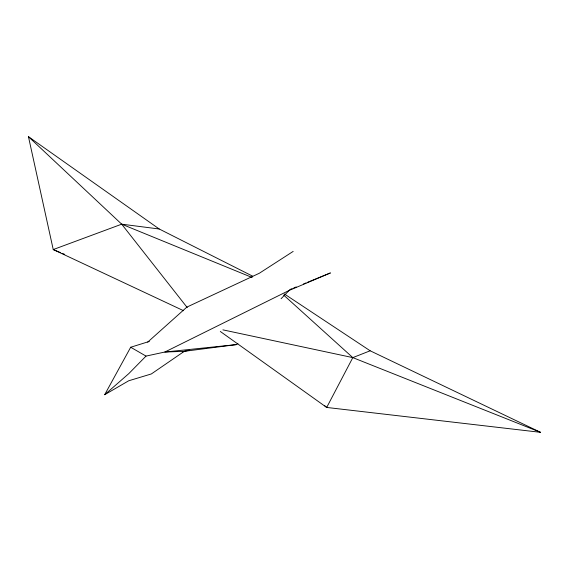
<?xml version="1.0" encoding="UTF-8"?>
<svg xmlns="http://www.w3.org/2000/svg" width="569" height="569" viewBox="0 0 569 569"><rect width="100%" height="100%" fill="white"/><g stroke="black" fill="none" stroke-linecap="round" stroke-linejoin="round"><path stroke-width="0.85" d="M324.693 405.69L326.698 407.447L540.55 432.326L370.163 350.788L352.816 357.617L326.698 407.447L220.303 331.457M149.313 341.443L130.685 347.246L104.675 394.715L128.708 380.775L151.347 373.947L184.278 351.322L189.392 350.227M104.675 394.715L128.807 373.613L146.02 356.094L164.825 352.033L184.278 351.322L236.661 344.572L237.899 343.299M281.086 298.732L289.109 290.453L330.44 272.928L307.623 282.267M147.684 342.133L186.867 307.096L259.322 273.255L293.17 251.406M289.109 290.453L164.825 352.033L236.661 344.572M289.699 289.607L292.146 288.611M293.775 287.942L296.214 286.94M303.554 283.938L305.994 282.935M182.642 351.948L184.278 351.322M159.228 229.001L121.695 224.179L53.237 249.563L28.45 136.674L159.228 229.001L252.7 276.2M222.913 329.856L352.816 357.617L540.55 432.326M28.45 136.674L121.695 224.179L252.138 277.494M60.599 252.65L53.237 249.563L183.623 310.731M62.241 253.34L64.695 254.364M130.685 347.246L146.02 356.094M284.464 294.024L370.163 350.788M283.668 295.083L352.816 357.617M121.695 224.179L187.265 307.616"/></g></svg>
